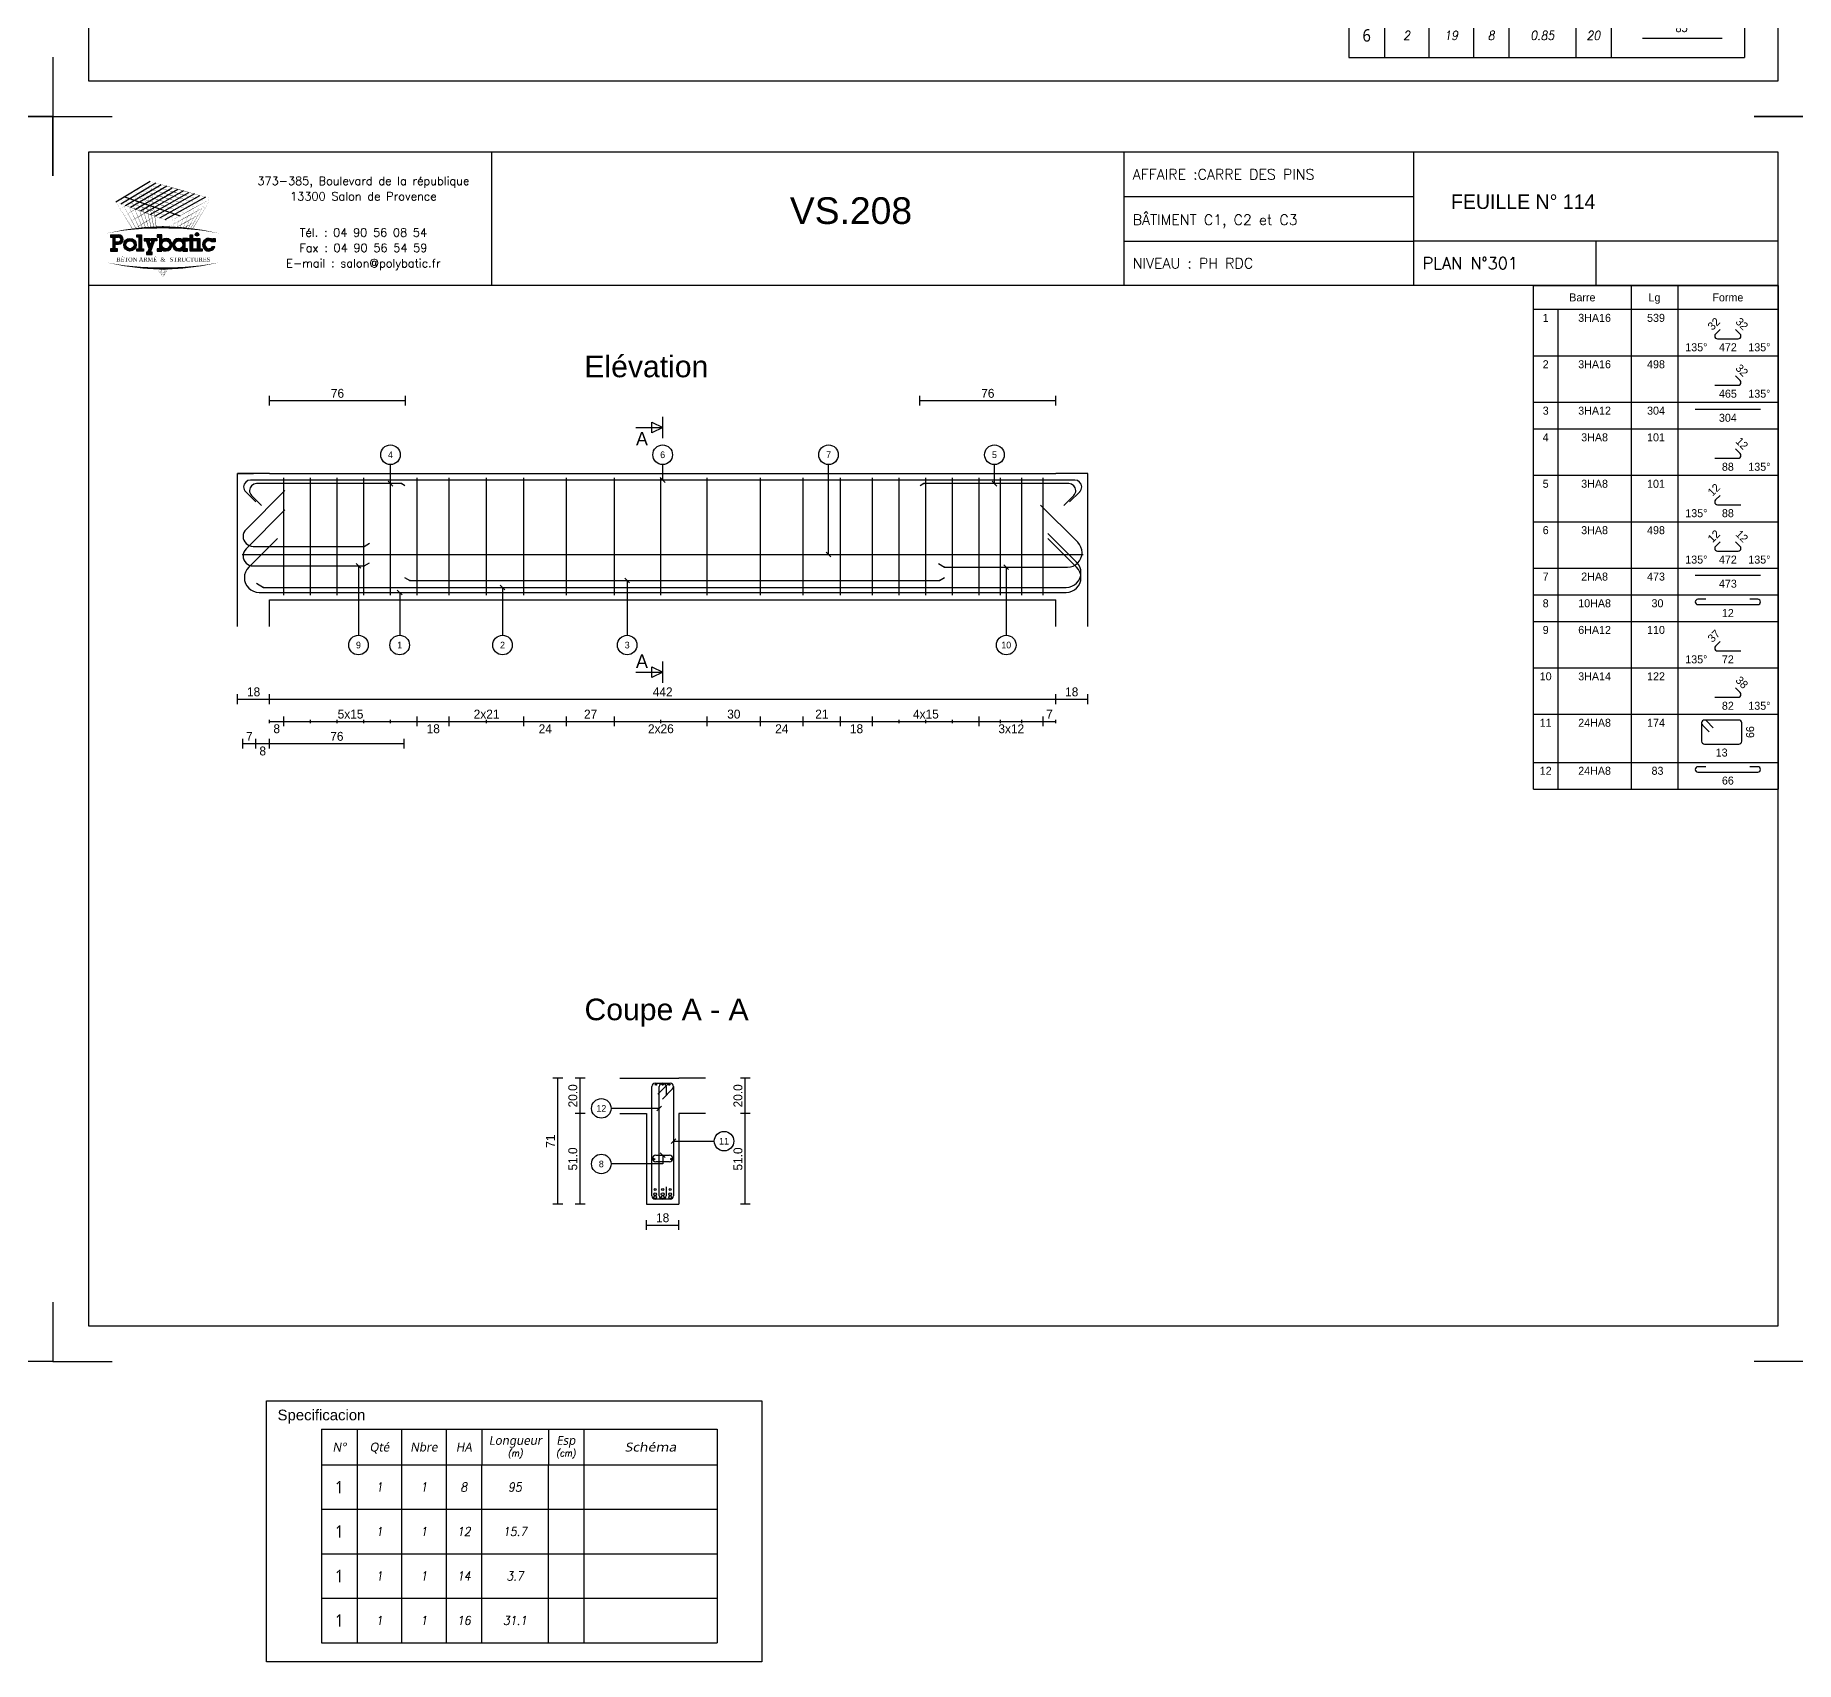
# Model space of a CAD drawing. Header units: metres. Extents: x -5618 to 118954, y -306 to 4637.
# Drawn here: x 113995 to 114985, y 25 to 939 of the extents above; entities that cross this region are included whole.
import ezdxf
from ezdxf.enums import TextEntityAlignment as Align

# ---------------------------------------------------------------- set-up
doc = ezdxf.new("R2010")
doc.units = ezdxf.units.M
for name, color, linetype in [('1', 7, 'Continuous'), ('104', 7, 'Continuous'), ('173', 7, 'Continuous'), ('5', 7, 'Continuous'), ('6', 7, 'Continuous'), ('7', 7, 'Continuous'), ('GO-FER-HA', 140, 'Continuous'), ('GO-TEXTE', 9, 'Continuous'), ('GO-TEXTE-FER', 3, 'Continuous')]:
    doc.layers.add(name, color=color, linetype=linetype)
doc.styles.add('ARIAL', font='ARIAL.TTF')
doc.styles.add('POLYBATIC', font='TIMES.TTF')
doc.styles.add('schéma', font='simplex.shx')
doc.styles.add('Tableau', font='romans.shx', dxfattribs={"width": 0.9, "oblique": 10})
doc.styles.add('Tableau2', font='trebuc.TTF', dxfattribs={"width": 0.9, "oblique": 10})

# ---------------------------------------------------------------- blocks, each defined once
blk = doc.blocks.new('Barre libre')
at = {"layer": 'GO-TEXTE-FER'}
for p, q in [((0, 0), (0, -1)), ((0, 0), (8.9, 0)), ((0.8, 0), (0.8, -1)), ((1.8, 0), (1.8, -1)), ((2.8, 0), (2.8, -1)), ((3.6, 0), (3.6, -1)), ((5.1, 0), (5.1, -1)), ((5.9, 0), (5.9, -1)), ((8.9, 0), (8.9, -1)), ((0, -1), (8.9, -1))]:
    blk.add_line(p, q, dxfattribs=at)
at = {"layer": 'GO-TEXTE-FER', "color": 1}
blk.add_line((6.603, -0.563), (8.394, -0.563), dxfattribs=at)
at = {"layer": 'GO-TEXTE-FER', "style": 'Tableau2', "width": 0.9}
blk.add_attdef('NUMERO', text='', height=0.28, dxfattribs=at).set_placement((0.4, -0.5), align=Align.MIDDLE_CENTER)
at = {"layer": 'GO-TEXTE-FER', "color": 1, "style": 'Tableau'}
blk.add_attdef('Longueur', text='', height=0.16, dxfattribs=at).set_placement((7.481, -0.336), align=Align.MIDDLE_CENTER)
at = {"layer": 'GO-TEXTE-FER', "style": 'Tableau', "oblique": 10, "width": 0.9}
for tag, p in [('QUANTITE', (1.3, -0.5)), ('NOMBRE', (2.3, -0.5)), ('NUANCE', (3.2, -0.5)), ('LONGUEUR', (4.35, -0.5)), ('ESPACEMENTS', (5.5, -0.5))]:
    blk.add_attdef(tag, text='', height=0.2, dxfattribs=at).set_placement(p, align=Align.MIDDLE_CENTER)
blk = doc.blocks.new('A$C492E529B')
for color, points in [(140, [(1.413, 0.725, 1), (1.563, 0.725, 1)]), (256, [(-0.938, 0.7), (-1.138, 0.7), (-1.138, 0.6), (-1.038, 0.6), (-1.038, 0.1), (-1.138, 0.1), (-1.138, 0), (-0.838, 0), (-0.838, 0.1), (-0.938, 0.1)]), (256, [(-0.367, 0.45), (-0.268, 0.45), (-0.268, 0.55), (-0.523, 0.55), (-0.523, 0.45), (-0.473, 0.45), (-0.543, 0.253), (-0.612, 0.45), (-0.562, 0.45), (-0.562, 0.55), (-0.818, 0.55), (-0.818, 0.45), (-0.718, 0.45), (-0.595, 0.101), (-0.648, -0.05), (-0.718, -0.05), (-0.718, -0.15), (-0.468, -0.15), (-0.468, -0.05), (-0.543, -0.05)]), (256, [(1.393, 0.55), (1.292, 0.55), (1.292, 0.7), (1.193, 0.7), (1.193, 0.55), (1.093, 0.55), (1.093, 0.45), (1.193, 0.45), (1.193, 0), (1.393, 0), (1.393, 0.1), (1.292, 0.1), (1.292, 0.45), (1.393, 0.45)]), (256, [(1.613, 0.55), (1.413, 0.55), (1.413, 0.45), (1.513, 0.45), (1.513, 0.1), (1.413, 0.1), (1.413, 0), (1.712, 0), (1.712, 0.1), (1.613, 0.1)]), (256, [(2.13, 0.4), (2.283, 0.4), (2.283, 0.55), (2.183, 0.55), (2.183, 0.487, 3.359496), (2.272, 0.2), (2.166, 0.2, -3.125802)])]:
    blk.add_hatch(color=color).paths.add_polyline_path(points)
h = blk.add_hatch(color=256)
h.paths.add_polyline_path([(-1.983, 0.1), (-2.083, 0.1), (-2.083, 0.3), (-1.933, 0.3, 1), (-1.933, 0.7), (-2.283, 0.7), (-2.283, 0.6), (-2.183, 0.6), (-2.183, 0.1), (-2.283, 0.1), (-2.283, 0), (-1.983, 0)])
h.paths.add_polyline_path([(-2.083, 0.4), (-2.083, 0.6), (-1.933, 0.6, -1), (-1.933, 0.4)], flags=16)
h = blk.add_hatch(color=256)
h.paths.add_polyline_path([(-1.158, 0.275, 1), (-1.708, 0.275, 1)])
h.paths.add_polyline_path([(-1.608, 0.275, -1), (-1.258, 0.275, -1)], flags=16)
h = blk.add_hatch(color=256)
h.paths.add_polyline_path([(-0.047, 0.487), (-0.047, 0.7), (-0.248, 0.7), (-0.248, 0.6), (-0.147, 0.6), (-0.147, 0.1), (-0.248, 0.1), (-0.248, 0), (-0.047, 0), (-0.047, 0.063, 2.12132)])
h.paths.add_polyline_path([(-0.047, 0.275, -1), (0.303, 0.275, -1)], flags=16)
h = blk.add_hatch(color=256)
h.paths.add_polyline_path([(1.073, 0.1), (0.973, 0.1), (0.973, 0.45), (1.073, 0.45), (1.073, 0.55), (0.873, 0.55), (0.873, 0.487, 2.12132), (0.873, 0.063), (0.873, 0), (1.073, 0)])
h.paths.add_polyline_path([(0.523, 0.275, -1), (0.873, 0.275, -1)], flags=16)
for p, q in [((-0.595, 0.101), (-0.718, 0.45)), ((-0.648, -0.05), (-0.595, 0.101)), ((-0.543, 0.253), (-0.612, 0.45)), ((-0.543, -0.05), (-0.367, 0.45)), ((-0.543, 0.253), (-0.473, 0.45)), ((0.873, 0.55), (0.873, 0.487)), ((1.073, 0.55), (0.873, 0.55)), ((0.873, 0.063), (0.873, 0)), ((0.973, 0.1), (0.973, 0.45)), ((0.973, 0.45), (1.073, 0.45)), ((1.073, 0.1), (0.973, 0.1)), ((1.073, 0.45), (1.073, 0.55)), ((1.073, 0), (1.073, 0.1)), ((2.166, 0.2), (2.272, 0.2)), ((0.873, 0), (1.073, 0))]:
    blk.add_line(p, q)
for points in [[(-2.283, 0.7), (-1.933, 0.7)], [(-2.283, 0.7), (-2.283, 0.6), (-2.183, 0.6), (-2.183, 0.1), (-2.283, 0.1), (-2.283, 0), (-1.983, 0), (-1.983, 0.1), (-2.083, 0.1), (-2.083, 0.3), (-1.933, 0.3)], [(-2.083, 0.4), (-2.083, 0.6), (-1.933, 0.6)], [(-2.083, 0.4), (-1.933, 0.4)], [(-1.138, 0.7), (-0.938, 0.7), (-0.938, 0.1), (-0.838, 0.1), (-0.838, 0), (-1.138, 0), (-1.138, 0.1), (-1.038, 0.1), (-1.038, 0.6), (-1.138, 0.6), (-1.138, 0.7)], [(-0.818, 0.55), (-0.562, 0.55)], [(-0.818, 0.55), (-0.818, 0.45), (-0.718, 0.45)], [(-0.612, 0.45), (-0.562, 0.45), (-0.562, 0.55)], [(-0.523, 0.55), (-0.268, 0.55), (-0.268, 0.45), (-0.367, 0.45)], [(-0.473, 0.45), (-0.523, 0.45), (-0.523, 0.55)], [(-0.248, 0.7), (-0.248, 0.6), (-0.147, 0.6), (-0.147, 0.1), (-0.248, 0.1), (-0.248, 0), (-0.047, 0), (-0.047, 0.063)], [(-0.047, 0.487), (-0.047, 0.7), (-0.248, 0.7)], [(1.093, 0.55), (1.193, 0.55), (1.193, 0.7), (1.292, 0.7), (1.292, 0.55), (1.393, 0.55), (1.393, 0.45), (1.292, 0.45), (1.292, 0.1), (1.393, 0.1), (1.393, 0), (1.193, 0), (1.193, 0.45), (1.093, 0.45)], [(1.093, 0.45), (1.093, 0.55)], [(1.413, 0.45), (1.413, 0.55), (1.613, 0.55), (1.613, 0.1), (1.712, 0.1), (1.712, 0), (1.413, 0), (1.413, 0.1), (1.513, 0.1), (1.513, 0.45), (1.413, 0.45)], [(2.183, 0.487), (2.183, 0.55), (2.283, 0.55), (2.283, 0.4), (2.13, 0.4)], [(-0.648, -0.05), (-0.718, -0.05), (-0.718, -0.15), (-0.468, -0.15), (-0.468, -0.05), (-0.543, -0.05)]]:
    blk.add_lwpolyline(points)
at = {"color": 140}
blk.add_circle((1.488, 0.725), 0.075, dxfattribs=at)
for centre, radius in [((-1.433, 0.275), 0.275), ((-1.433, 0.275), 0.175), ((0.128, 0.275), 0.175), ((0.698, 0.275), 0.175)]:
    blk.add_circle(centre, radius)
for centre, radius, start, end in [((-1.933, 0.5), 0.2, 270, 90), ((-1.933, 0.5), 0.1, 270, 90), ((0.128, 0.275), 0.275, 230.4788, 129.5212), ((0.698, 0.275), 0.275, 50.4788, 309.5212), ((2.008, 0.275), 0.275, 50.4788, 344.17338), ((2.008, 0.275), 0.175, 45.58469, 334.62307)]:
    blk.add_arc(centre, radius, start, end)
blk = doc.blocks.new('POLYBATIC')
at = {"color": 140}
for p, q in [((-0.43, 3.281), (-1.602, 2.578)), ((-1.435, 2.518), (-0.241, 3.228)), ((-1.268, 2.457), (-0.053, 3.175)), ((0.135, 3.121), (-1.101, 2.397)), ((-0.934, 2.337), (0.323, 3.068)), ((-0.767, 2.276), (0.511, 3.015)), ((-1.309, 2.754), (0.586, 2.109)), ((0.7, 2.962), (-0.6, 2.216)), ((-0.433, 2.156), (0.888, 2.908)), ((1.076, 2.855), (-0.266, 2.095)), ((-0.099, 2.035), (1.264, 2.802)), ((1.452, 2.749), (0.067, 1.974))]:
    blk.add_line(p, q, dxfattribs=at)
for points in [[(-1.016, 2.93, 0.0156, 0, 0), (-0.43, 3.281, 0, 0, 0)], [(0.122, 2.71, 0.0156, 0, 0), (-0.869, 3.018, 0, 0, 0)], [(-0.491, 1.706, 0.0136, 0, 0), (-0.869, 3.018, 0, 0, 0)], [(-0.838, 2.873, 0.0156, 0, 0), (-0.241, 3.228, 0, 0, 0)], [(0.283, 2.803, 0.0156, 0, 0), (-0.723, 3.105, 0, 0, 0)], [(-0.398, 1.71, 0.014, 0, 0), (-0.723, 3.105, 0, 0, 0)], [(-0.661, 2.816, 0.0156, 0, 0), (-0.053, 3.175, 0, 0, 0)], [(0.444, 2.896, 0.0156, 0, 0), (-0.576, 3.193, 0, 0, 0)], [(-0.309, 1.714, 0.0145, 0, 0), (-0.576, 3.193, 0, 0, 0)], [(-0.483, 2.759, 0.0156, 0, 0), (0.135, 3.121, 0, 0, 0)], [(0.605, 2.988, 0.0156, 0, 0), (-0.43, 3.281, 0, 0, 0)], [(-0.225, 1.716, 0.0149, 0, 0), (-0.43, 3.281, 0, 0, 0)], [(-0.305, 2.702, 0.0156, 0, 0), (0.323, 3.068, 0, 0, 0)], [(-0.128, 2.646, 0.0156, 0, 0), (0.511, 3.015, 0, 0, 0)], [(-1.602, 2.578, 0, 0.0156, 0), (-1.016, 2.93, 0, 0, 0)], [(-0.684, 2.246, 0.0156, 0, 0), (-1.602, 2.578, 0, 0, 0)], [(-1.031, 1.66, 0.0111, 0, 0), (-1.602, 2.578, 0, 0, 0)], [(-1.456, 2.344, 0, 0.0156, 0), (-0.923, 2.663, 0, 0, 0)], [(-0.522, 2.339, 0.0156, 0, 0), (-1.455, 2.666, 0, 0, 0)], [(-0.913, 1.673, 0.0116, 0, 0), (-1.455, 2.666, 0, 0, 0)], [(-1.435, 2.518, 0, 0.0156, 0), (-0.838, 2.873, 0, 0, 0)], [(-1.31, 2.109, 0, 0.0156, 0), (-0.831, 2.397, 0, 0, 0)], [(-0.361, 2.432, 0.0156, 0, 0), (-1.309, 2.754, 0, 0, 0)], [(-0.8, 1.684, 0.0121, 0, 0), (-1.309, 2.754, 0, 0, 0)], [(-1.268, 2.457, 0, 0.0156, 0), (-0.661, 2.816, 0, 0, 0)], [(-0.2, 2.524, 0.0156, 0, 0), (-1.162, 2.842, 0, 0, 0)], [(-0.692, 1.693, 0.0126, 0, 0), (-1.162, 2.842, 0, 0, 0)], [(-1.101, 2.397, 0, 0.0156, 0), (-0.483, 2.759, 0, 0, 0)], [(-0.039, 2.617, 0.0156, 0, 0), (-1.016, 2.93, 0, 0, 0)], [(-0.589, 1.7, 0.0131, 0, 0), (-1.016, 2.93, 0, 0, 0)], [(-0.934, 2.337, 0, 0.0156, 0), (-0.305, 2.702, 0, 0, 0)], [(-0.391, 2.983, 0, 0.0156, 0), (-0.923, 2.663, 0, 0, 0)], [(-0.352, 2.685, 0, 0.0156, 0), (-0.831, 2.397, 0, 0, 0)], [(-0.767, 2.276, 0, 0.0156, 0), (-0.128, 2.646, 0, 0, 0)], [(-0.6, 2.216, 0, 0.0156, 0), (0.05, 2.589, 0, 0, 0)], [(-0.433, 2.156, 0, 0.0156, 0), (0.227, 2.532, 0, 0, 0)], [(0.586, 2.109, 0, 0.0156, 0), (-0.361, 2.432, 0, 0, 0)], [(-0.266, 2.095, 0, 0.0156, 0), (0.405, 2.475, 0, 0, 0)], [(0.762, 2.207, 0, 0.0156, 0), (-0.2, 2.524, 0, 0, 0)], [(-0.099, 2.035, 0, 0.0156, 0), (0.582, 2.418, 0, 0, 0)], [(0.937, 2.305, 0, 0.0156, 0), (-0.039, 2.617, 0, 0, 0)], [(0.05, 2.589, 0.0156, 0, 0), (0.7, 2.962, 0, 0, 0)], [(1.113, 2.402, 0, 0.0156, 0), (0.122, 2.71, 0, 0, 0)], [(0.227, 2.532, 0.0156, 0, 0), (0.888, 2.908, 0, 0, 0)], [(1.289, 2.5, 0, 0.0156, 0), (0.283, 2.803, 0, 0, 0)], [(0.405, 2.475, 0.0156, 0, 0), (1.076, 2.855, 0, 0, 0)], [(1.465, 2.598, 0, 0.0156, 0), (0.444, 2.896, 0, 0, 0)], [(0.582, 2.418, 0.0156, 0, 0), (1.264, 2.802, 0, 0, 0)], [(1.641, 2.695, 0, 0.0156, 0), (0.605, 2.988, 0, 0, 0)], [(0.76, 2.362, 0.0156, 0, 0), (1.452, 2.749, 0, 0, 0)], [(0.781, 1.685, 0.00933, 0, 0), (1.113, 2.402, 0, 0, 0)], [(0.852, 2.095, 0.0156, 0, 0), (1.491, 2.45, 0, 0, 0)], [(0.865, 1.678, 0.0103, 0, 0), (1.289, 2.5, 0, 0, 0)], [(0.937, 2.305, 0.0156, 0, 0), (1.641, 2.695, 0, 0, 0)], [(0.942, 1.67, 0.0112, 0, 0), (1.465, 2.598, 0, 0, 0)], [(1.012, 1.663, 0.012, 0, 0), (1.641, 2.695, 0, 0, 0)], [(-1.165, 1.875, 0, 0.0156, 0), (-0.739, 2.131, 0, 0, 0)], [(-1.019, 1.641, 0, 0.0156, 0), (-0.646, 1.864, 0, 0, 0)], [(-0.312, 2.386, 0, 0.0156, 0), (-0.739, 2.131, 0, 0, 0)], [(0.234, 1.914, 0, 0.0156, 0), (-0.684, 2.246, 0, 0, 0)], [(-0.273, 2.088, 0, 0.0156, 0), (-0.646, 1.864, 0, 0, 0)], [(0.41, 2.012, 0, 0.0156, 0), (-0.522, 2.339, 0, 0, 0)], [(0.067, 1.974, 0, 0.0156, 0), (0.76, 2.362, 0, 0, 0)], [(0.213, 1.74, 0, 0.0156, 0), (0.852, 2.095, 0, 0, 0)], [(0.21, 1.716, 0.00323, 0, 0), (0.234, 1.914, 0, 0, 0)], [(0.234, 1.914, 0, 0.0156, 0), (0.937, 2.305, 0, 0, 0)], [(0.349, 1.712, 0.00465, 0, 0), (0.41, 2.012, 0, 0, 0)], [(0.447, 1.708, 0.00693, 0.0156, 0), (0.767, 1.886, 0, 0, 0)], [(0.474, 1.706, 0.00597, 0, 0), (0.586, 2.109, 0, 0, 0)], [(0.587, 1.7, 0.00718, 0, 0), (0.762, 2.207, 0, 0, 0)], [(0.68, 1.675, 0.0156, 0, 0), (1.193, 1.96, 0, 0, 0)], [(0.689, 1.693, 0.0083, 0, 0), (0.937, 2.305, 0, 0, 0)], [(0.765, 1.884, 0.0156, 0, 0), (1.342, 2.205, 0, 0, 0)], [(-1.953, 1.508, 0, 0.0781, -0.053843), (0, 1.719, 0, 0, 0)], [(-0.234, 1.79, 0, 0.00638, 0), (-0.365, 1.711, 0, 0.00638, 0)], [(1.953, 1.508, 0, 0.0781, 0.053843), (0, 1.719, 0, 0, 0)], [(0.96, 1.668, 0.00293, 0, 0), (1.044, 1.715, 0, 0, 0)], [(-1.953, 0.523, 0, 0.0781, 0.053843), (0, 0.312, 0, 0, 0)], [(0, 0, 0, 0.00381, 0), (-0.195, 0.315, 0, 0.00381, 0)], [(0, 0, 0, 0.00368, 0), (-0.171, 0.314, 0, 0.00368, 0)], [(0, 0, 0, 0.00356, 0), (-0.149, 0.314, 0, 0.00356, 0)], [(0, 0, 0, 0.00345, 0), (-0.128, 0.313, 0, 0.00345, 0)], [(0, 0, 0, 0.00334, 0), (-0.109, 0.313, 0, 0.00334, 0)], [(0, 0, 0, 0.00324, 0), (-0.09, 0.313, 0, 0.00324, 0)], [(0, 0, 0, 0.00315, 0), (-0.073, 0.313, 0, 0.00315, 0)], [(0, 0, 0, 0.00306, 0), (-0.056, 0.313, 0, 0.00306, 0)], [(0, 0, 0, 0.00306, 0), (-0.056, 0.313, 0, 0.00306, 0)], [(0, 0, 0, 0.00298, 0), (-0.041, 0.313, 0, 0.00298, 0)], [(1.953, 0.523, 0, 0.0781, -0.053843), (0, 0.312, 0, 0, 0)], [(0, 0, 0, 0.0051, 0), (0.038, 0.313, 0, 0.0051, 0)], [(0, 0, 0, 0.00425, 0), (0.127, 0.313, 0, 0.00425, 0)], [(0, 0, 0, 0.00408, 0), (0.145, 0.314, 0, 0.00408, 0)], [(0, 0, 0, 0.00392, 0), (0.162, 0.314, 0, 0.00392, 0)], [(0, 0, 0, 0.00378, 0), (0.177, 0.314, 0, 0.00378, 0)], [(0, 0, 0, 0.00365, 0), (0.191, 0.315, 0, 0.00365, 0)], [(0, 0, 0, 0.00486, 0), (0.064, 0.313, 0, 0.00486, 0)], [(0, 0, 0, 0.00464, 0), (0.087, 0.313, 0, 0.00464, 0)], [(0, 0, 0, 0.00443, 0), (0.108, 0.313, 0, 0.00443, 0)]]:
    blk.add_lwpolyline(points, format="xyseb", dxfattribs=at)
at = {"color": 5, "xscale": 0.78125, "yscale": 0.78125, "zscale": 0.78125}
blk.add_blockref('A$C492E529B', (0, 0.91), dxfattribs=at)
at = {"lineweight": 60, "style": 'POLYBATIC'}
for s, p in [('BÉTON ARMÉ', (-1.587, 0.547)), ('STRUCTURES', (0.24, 0.547))]:
    blk.add_text(s, height=0.1406, dxfattribs=at).set_placement(p)
at = {"color": 140, "style": 'POLYBATIC'}
blk.add_text('&', height=0.141, dxfattribs=at).set_placement((0, 0.547), align=Align.CENTER)
blk = doc.blocks.new('Désignation')
at = {"layer": 'GO-TEXTE-FER'}
for p, q in [((0, 0.8), (8.9, 0.8)), ((0, 0.8), (0, 0)), ((0.8, 0.8), (0.8, 0)), ((1.8, 0.8), (1.8, 0)), ((2.8, 0.8), (2.8, 0)), ((3.6, 0.8), (3.6, 0)), ((5.1, 0.8), (5.1, 0)), ((5.9, 0.8), (5.9, 0)), ((8.9, 0.8), (8.9, 0)), ((0, 0), (8.9, 0))]:
    blk.add_line(p, q, dxfattribs=at)
at = {"layer": 'GO-TEXTE-FER', "style": 'Tableau2', "oblique": 10}
for s, p in [('N°', (0.4, 0.4)), ('Qté', (1.3, 0.4)), ('Nbre', (2.3, 0.4)), ('HA', (3.2, 0.4)), ('Longueur', (4.356, 0.55)), ('Esp', (5.494, 0.55))]:
    blk.add_text(s, height=0.2, dxfattribs=at).set_placement(p, align=Align.MIDDLE_CENTER)
at = {"layer": 'GO-TEXTE-FER', "style": 'Tableau2', "oblique": 10, "width": 1.2}
blk.add_text('Schéma', height=0.2, dxfattribs=at).set_placement((7.4, 0.4), align=Align.MIDDLE_CENTER)
at = {"layer": 'GO-TEXTE-FER', "color": 7, "style": 'Tableau', "oblique": 10, "width": 0.9}
for s, p in [('(m)', (4.356, 0.265)), ('(cm)', (5.494, 0.265))]:
    blk.add_text(s, height=0.15, dxfattribs=at).set_placement(p, align=Align.MIDDLE_CENTER)
blk = doc.blocks.new('Spécial')
at = {"layer": 'GO-TEXTE-FER'}
for p, q in [((0, 0), (0, -1)), ((0, 0), (8.9, 0)), ((0.8, 0), (0.8, -1)), ((1.8, 0), (1.8, -1)), ((2.8, 0), (2.8, -1)), ((3.6, 0), (3.6, -1)), ((5.1, 0), (5.1, -1)), ((5.9, 0), (5.9, -1)), ((8.9, 0), (8.9, -1)), ((0, -1), (8.9, -1))]:
    blk.add_line(p, q, dxfattribs=at)
at = {"layer": 'GO-TEXTE-FER', "style": 'Tableau2', "width": 0.9}
blk.add_attdef('NUMERO', text='', height=0.28, dxfattribs=at).set_placement((0.4, -0.5), align=Align.MIDDLE_CENTER)
at = {"layer": 'GO-TEXTE-FER', "style": 'Tableau', "oblique": 10, "width": 0.9}
for tag, p in [('QUANTITE', (1.3, -0.5)), ('NOMBRE', (2.3, -0.5)), ('NUANCE', (3.2, -0.5)), ('LONGUEUR', (4.35, -0.5)), ('ESPACEMENTS', (5.5, -0.5))]:
    blk.add_attdef(tag, text='', height=0.2, dxfattribs=at).set_placement(p, align=Align.MIDDLE_CENTER)

msp = doc.modelspace()

# ---------------------------------------------------------------- linework, layer by layer
for p, q in [((114606.92, 873.78), (114606.92, 798.84)), ((114769.89, 873.81), (114769.89, 798.84)), ((114606.92, 848.78), (114769.89, 848.78)), ((114606.92, 823.79), (114769.89, 823.79)), ((114769.89, 823.81), (114974.75, 823.81)), ((114872.23, 823.81), (114872.23, 798.84))]:
    msp.add_line(p, q)
for points in [[(114024.84, 1573.71), (114024.84, 913.78), (114974.75, 913.78), (114974.75, 1573.71)], [(114024.84, 873.78), (114024.84, 213.85), (114974.75, 213.85), (114974.75, 873.78)], [(114124.83, 171.74), (114403.36, 171.74), (114403.36, 25), (114124.83, 25)]]:
    msp.add_lwpolyline(points, close=True)
for points in [[(114004.84, 927.11), (114004.84, 893.78), (113971.51, 893.78)], [(114004.84, 927.11), (114004.84, 893.78), (114038.17, 893.78)], [(114994.75, 927.11), (114994.75, 893.78), (114961.42, 893.78)], [(113971.51, 893.78), (114004.84, 893.78), (114004.84, 860.45)], [(114004.84, 860.45), (114004.84, 893.78), (114038.17, 893.78)], [(114961.42, 893.78), (114994.75, 893.78), (114994.75, 860.45)], [(114251.49, 873.78), (114251.49, 798.84)], [(114974.75, 798.84), (114024.84, 798.84)], [(114004.84, 227.18), (114004.84, 193.85), (113971.51, 193.85)], [(114004.84, 227.18), (114004.84, 193.85), (114038.17, 193.85)], [(114994.75, 227.18), (114994.75, 193.85), (114961.42, 193.85)]]:
    msp.add_lwpolyline(points)
at = {"layer": '1', "color": 1}
for points in [[(114135.27, 683.59), (114113.38, 661.69)], [(114581.04, 654.42), (114560.12, 675.34)], [(114135.27, 672.57), (114113.38, 650.68)], [(114111.74, 657.73), (114111.74, 657.73)], [(114131.03, 656.54), (114114.87, 640.39)], [(114179.89, 652.13), (114182.87, 653.85)], [(114580.41, 643.24), (114564.25, 659.39)], [(114580.41, 640.39), (114564.25, 656.54)], [(114111.14, 647.52), (114584.14, 647.52)], [(114111.74, 646.72), (114111.74, 646.72)], [(114117.34, 652.13), (114179.89, 652.13)], [(114583.44, 648.62), (114583.44, 648.62)], [(114112.44, 634.52), (114112.44, 634.52)], [(114117.34, 641.12), (114179.89, 641.12)], [(114179.89, 641.12), (114182.87, 642.84)], [(114202.56, 634.64), (114205.54, 632.92)], [(114502.69, 642.42), (114506.17, 640.42)], [(114503.22, 632.92), (114506.19, 634.64)], [(114506.17, 640.42), (114575.24, 640.42)], [(114582.84, 637.37), (114582.84, 637.37)], [(114582.84, 634.52), (114582.84, 634.52)], [(114119.3, 631.36), (114123.27, 629.07)], [(114120.74, 626.22), (114574.54, 626.22)], [(114123.27, 629.07), (114574.54, 629.07)], [(114205.54, 632.92), (114503.22, 632.92)], [(114341.94, 307.99), (114341.94, 307.99)], [(114343.84, 309.89), (114351.44, 309.89)], [(114353.34, 307.99), (114353.34, 307.99)], [(114348.84, 306.09), (114343.84, 306.09)], [(114351.44, 306.09), (114346.44, 306.09)]]:
    msp.add_lwpolyline(points, dxfattribs=at)
for centre, radius in [((114342.74, 307.59), 0.4), ((114352.54, 307.59), 0.4), ((114343.44, 287.9), 0.8), ((114343.44, 286.3), 0.8), ((114343.44, 290.5), 0.6), ((114347.64, 287.9), 0.8), ((114347.64, 286.3), 0.8), ((114347.64, 290.5), 0.6), ((114351.84, 287.9), 0.8), ((114351.84, 286.3), 0.8), ((114351.84, 290.5), 0.6)]:
    msp.add_circle(centre, radius, dxfattribs=at)
for centre, radius, start, end in [((114117.34, 657.73), 5.6, 135, 180), ((114117.34, 657.73), 5.6, 180, 270), ((114575.24, 648.62), 8.2, 0, 45), ((114117.34, 646.72), 5.6, 135, 180), ((114117.34, 646.72), 5.6, 180, 270), ((114575.24, 648.62), 8.2, 270, 0), ((114120.74, 634.52), 8.3, 135, 180), ((114120.74, 634.52), 8.3, 180, 270), ((114574.54, 637.37), 8.3, 270, 0), ((114574.54, 634.52), 8.3, 270, 0), ((114574.54, 637.37), 8.3, 0, 45), ((114574.54, 634.52), 8.3, 0, 45), ((114343.84, 307.99), 1.9, 90, 180), ((114343.84, 307.99), 1.9, 180, 270), ((114351.44, 307.99), 1.9, 0, 90), ((114351.44, 307.99), 1.9, 270, 0)]:
    msp.add_arc(centre, radius, start, end, dxfattribs=at)
for p in [(114179.89, 652.13), (114179.89, 641.12), (114506.17, 640.42), (114123.27, 629.07), (114205.54, 632.92), (114503.22, 632.92)]:
    msp.add_point(p, dxfattribs=at)
at = {"layer": '104', "color": 104}
for points in [[(114347.64, 712.87), (114347.64, 724.87)], [(114332.64, 718.87), (114347.64, 718.87)], [(114347.64, 575.37), (114347.64, 587.37)], [(114332.64, 581.37), (114347.64, 581.37)]]:
    msp.add_lwpolyline(points, dxfattribs=at)
for points in [[(114347.64, 718.87), (114341.64, 715.87), (114341.64, 721.87), (114347.64, 718.87)], [(114347.64, 581.37), (114341.64, 578.37), (114341.64, 584.37), (114347.64, 581.37)]]:
    msp.add_lwpolyline(points, close=True, dxfattribs=at)
at = {"layer": '173', "color": 173}
for points in [[(114837.25, 515.69), (114837.25, 798.84), (114974.75, 798.84), (114974.75, 515.69)], [(114892.25, 798.84), (114892.25, 515.69)], [(114918.37, 798.84), (114918.37, 515.69)], [(114974.75, 785.34), (114837.25, 785.34)], [(114851, 785.34), (114851, 515.69)], [(114942.25, 774.08), (114939.64, 771.47)], [(114953.48, 771.47), (114950.87, 774.08)], [(114939.18, 770.37), (114939.18, 770.37)], [(114940.75, 768.8), (114952.37, 768.8)], [(114953.93, 770.37), (114953.93, 770.37)], [(114837.25, 759.25), (114974.75, 759.25)], [(114939.18, 742.71), (114952.37, 742.71)], [(114953.48, 745.38), (114950.87, 747.99)], [(114953.93, 744.27), (114953.93, 744.27)], [(114837.25, 733.16), (114974.75, 733.16)], [(114928.24, 729.16), (114964.88, 729.16)], [(114837.25, 718.16), (114974.75, 718.16)], [(114953.48, 704.29), (114950.87, 706.9)], [(114953.93, 703.18), (114953.93, 703.18)], [(114939.18, 701.62), (114952.37, 701.62)], [(114112.04, 685.52), (114112.04, 685.52)], [(114579.34, 689.42), (114115.94, 689.42)], [(114134.64, 624.62), (114134.64, 690.62)], [(114149.64, 624.62), (114149.64, 690.62)], [(114164.64, 624.62), (114164.64, 690.62)], [(114179.64, 624.62), (114179.64, 690.62)], [(114194.64, 624.62), (114194.64, 690.62)], [(114209.64, 624.62), (114209.64, 690.62)], [(114227.64, 624.62), (114227.64, 690.62)], [(114248.64, 624.62), (114248.64, 690.62)], [(114269.64, 624.62), (114269.64, 690.62)], [(114293.64, 624.62), (114293.64, 690.62)], [(114320.64, 624.62), (114320.64, 690.62)], [(114346.64, 624.62), (114346.64, 690.62)], [(114372.64, 624.62), (114372.64, 690.62)], [(114402.64, 624.62), (114402.64, 690.62)], [(114426.64, 624.62), (114426.64, 690.62)], [(114447.64, 624.62), (114447.64, 690.62)], [(114465.64, 624.62), (114465.64, 690.62)], [(114480.64, 624.62), (114480.64, 690.62)], [(114495.64, 624.62), (114495.64, 690.62)], [(114510.64, 624.62), (114510.64, 690.62)], [(114525.64, 624.62), (114525.64, 690.62)], [(114537.64, 624.62), (114537.64, 690.62)], [(114549.64, 624.62), (114549.64, 690.62)], [(114561.64, 624.62), (114561.64, 690.62)], [(114583.24, 685.52), (114583.24, 685.52)], [(114837.25, 692.06), (114974.75, 692.06)], [(114113.18, 682.76), (114118.84, 677.1)], [(114576.44, 677.1), (114582.1, 682.76)], [(114939.18, 677.09), (114939.18, 677.09)], [(114942.25, 680.8), (114939.64, 678.2)], [(114940.75, 675.52), (114953.93, 675.52)], [(114837.25, 665.97), (114974.75, 665.97)], [(114942.25, 654.71), (114939.64, 652.1)], [(114953.48, 652.1), (114950.87, 654.71)], [(114939.18, 651), (114939.18, 651)], [(114940.75, 649.43), (114952.37, 649.43)], [(114953.93, 651), (114953.93, 651)], [(114837.25, 639.88), (114974.75, 639.88)], [(114928.24, 635.88), (114964.88, 635.88)], [(114837.25, 624.88), (114974.75, 624.88)], [(114928.24, 620.88), (114928.24, 620.88)], [(114934.24, 622.38), (114929.74, 622.38)], [(114929.74, 619.38), (114963.38, 619.38)], [(114963.38, 622.38), (114958.88, 622.38)], [(114964.88, 620.88), (114964.88, 620.88)], [(114837.25, 609.88), (114974.75, 609.88)], [(114939.18, 594.91), (114939.18, 594.91)], [(114942.25, 598.62), (114939.64, 596.01)], [(114940.75, 593.34), (114953.93, 593.34)], [(114837.25, 583.79), (114974.75, 583.79)], [(114939.18, 567.25), (114952.37, 567.25)], [(114953.48, 569.92), (114950.87, 572.53)], [(114953.93, 568.81), (114953.93, 568.81)], [(114837.25, 557.69), (114974.75, 557.69)], [(114933.4, 554.44), (114933.4, 554.44)], [(114952.71, 554.44), (114933.4, 554.44)], [(114931.78, 552.82), (114931.78, 542.56)], [(114931.78, 552.82), (114931.78, 552.82)], [(114932.26, 551.68), (114936.08, 547.86)], [(114938.37, 550.15), (114934.55, 553.97)], [(114954.33, 542.56), (114954.33, 552.82)], [(114933.4, 540.94), (114952.71, 540.94)], [(114837.25, 530.69), (114974.75, 530.69)], [(114928.24, 526.69), (114928.24, 526.69)], [(114934.24, 528.19), (114929.74, 528.19)], [(114929.74, 525.19), (114963.38, 525.19)], [(114963.38, 528.19), (114958.88, 528.19)], [(114964.88, 526.69), (114964.88, 526.69)], [(114837.25, 515.69), (114974.75, 515.69)], [(114341.54, 287), (114341.54, 348.4)], [(114343.44, 350.3), (114351.84, 350.3)], [(114344.84, 344.08), (114350.5, 349.74)], [(114345.74, 287), (114345.74, 348.4)], [(114353.18, 347.05), (114347.53, 341.4)], [(114347.64, 350.3), (114347.64, 350.3)], [(114349.54, 348.4), (114349.54, 343.4)], [(114351.84, 350.3), (114351.84, 350.3)], [(114353.74, 348.4), (114353.74, 287)], [(114353.74, 348.4), (114353.74, 348.4)], [(114349.54, 292), (114349.54, 287)], [(114351.84, 285.1), (114343.44, 285.1)], [(114347.64, 285.1), (114347.64, 285.1)]]:
    msp.add_lwpolyline(points, dxfattribs=at)
for centre in [(114343.84, 349.5), (114347.64, 349.5), (114351.44, 349.5)]:
    msp.add_circle(centre, 0.4, dxfattribs=at)
for centre, radius, start, end in [((114940.75, 770.37), 1.57, 135, 180), ((114940.75, 770.37), 1.57, 180, 270), ((114952.37, 770.37), 1.57, 270, 0), ((114952.37, 770.37), 1.57, 0, 45), ((114952.37, 744.27), 1.57, 270, 0), ((114952.37, 744.27), 1.57, 0, 45), ((114952.37, 703.18), 1.57, 270, 0), ((114952.37, 703.18), 1.57, 0, 45), ((114115.94, 685.52), 3.9, 90, 180), ((114115.94, 685.52), 3.9, 180, 225), ((114579.34, 685.52), 3.9, 0, 90), ((114579.34, 685.52), 3.9, 315, 0), ((114940.75, 677.09), 1.57, 135, 180), ((114940.75, 677.09), 1.57, 180, 270), ((114940.75, 651), 1.57, 135, 180), ((114940.75, 651), 1.57, 180, 270), ((114952.37, 651), 1.57, 270, 0), ((114952.37, 651), 1.57, 0, 45), ((114929.74, 620.88), 1.5, 90, 180), ((114929.74, 620.88), 1.5, 180, 270), ((114963.38, 620.88), 1.5, 0, 90), ((114963.38, 620.88), 1.5, 270, 0), ((114940.75, 594.91), 1.57, 135, 180), ((114940.75, 594.91), 1.57, 180, 270), ((114952.37, 568.81), 1.57, 270, 0), ((114952.37, 568.81), 1.57, 0, 45), ((114933.4, 552.82), 1.62, 90, 180), ((114933.4, 552.82), 1.62, 45, 90), ((114952.71, 552.82), 1.62, 0, 90), ((114933.4, 552.82), 1.62, 180, 225), ((114933.4, 542.56), 1.62, 180, 270), ((114952.71, 542.56), 1.62, 270, 0), ((114929.74, 526.69), 1.5, 90, 180), ((114929.74, 526.69), 1.5, 180, 270), ((114963.38, 526.69), 1.5, 0, 90), ((114963.38, 526.69), 1.5, 270, 0), ((114343.44, 348.4), 1.9, 90, 180), ((114347.64, 348.4), 1.9, 90, 180), ((114347.64, 348.4), 1.9, 0, 90), ((114351.84, 348.4), 1.9, 90, 135), ((114351.84, 348.4), 1.9, 0, 90), ((114351.84, 348.4), 1.9, 315, 0), ((114343.44, 287), 1.9, 180, 270), ((114347.64, 287), 1.9, 180, 270), ((114347.64, 287), 1.9, 270, 0), ((114351.84, 287), 1.9, 270, 0)]:
    msp.add_arc(centre, radius, start, end, dxfattribs=at)
at = {"layer": '5', "color": 5}
for points in [[(114126.64, 731.28), (114126.64, 736.78)], [(114126.64, 734.03), (114202.96, 734.03)], [(114202.96, 731.28), (114202.96, 736.78)], [(114492.29, 731.28), (114492.29, 736.78)], [(114492.29, 734.03), (114568.64, 734.03)], [(114568.64, 731.28), (114568.64, 736.78)], [(114115.34, 683.47), (114115.34, 683.47)], [(114200.77, 687.37), (114119.24, 687.37)], [(114202.76, 686.22), (114200.77, 687.37)], [(114494.48, 687.37), (114492.49, 686.22)], [(114576.04, 687.37), (114494.48, 687.37)], [(114579.94, 683.47), (114579.94, 683.47)], [(114116.48, 680.71), (114122.14, 675.05)], [(114573.14, 675.05), (114578.8, 680.71)], [(114108.64, 563.45), (114108.64, 568.95)], [(114108.64, 566.2), (114126.64, 566.2)], [(114126.64, 563.45), (114126.64, 568.95)], [(114126.64, 566.2), (114568.64, 566.2)], [(114568.64, 563.45), (114568.64, 568.95)], [(114568.64, 566.2), (114586.64, 566.2)], [(114586.64, 563.45), (114586.64, 568.95)], [(114126.64, 552.78), (114126.64, 554.62)], [(114134.64, 550.95), (114134.64, 556.45)], [(114134.64, 552.78), (114134.64, 554.62)], [(114149.64, 552.78), (114149.64, 554.62)], [(114164.64, 552.78), (114164.64, 554.62)], [(114179.64, 552.78), (114179.64, 554.62)], [(114194.64, 552.78), (114194.64, 554.62)], [(114209.64, 550.95), (114209.64, 556.45)], [(114209.64, 552.78), (114209.64, 554.62)], [(114227.64, 550.95), (114227.64, 556.45)], [(114227.64, 552.78), (114227.64, 554.62)], [(114248.64, 552.78), (114248.64, 554.62)], [(114269.64, 550.95), (114269.64, 556.45)], [(114269.64, 552.78), (114269.64, 554.62)], [(114293.64, 550.95), (114293.64, 556.45)], [(114293.64, 552.78), (114293.64, 554.62)], [(114320.64, 550.95), (114320.64, 556.45)], [(114320.64, 552.78), (114320.64, 554.62)], [(114346.64, 552.78), (114346.64, 554.62)], [(114372.64, 550.95), (114372.64, 556.45)], [(114372.64, 552.78), (114372.64, 554.62)], [(114402.64, 550.95), (114402.64, 556.45)], [(114402.64, 552.78), (114402.64, 554.62)], [(114426.64, 550.95), (114426.64, 556.45)], [(114426.64, 552.78), (114426.64, 554.62)], [(114447.64, 550.95), (114447.64, 556.45)], [(114447.64, 552.78), (114447.64, 554.62)], [(114465.64, 550.95), (114465.64, 556.45)], [(114465.64, 552.78), (114465.64, 554.62)], [(114480.64, 552.78), (114480.64, 554.62)], [(114495.64, 552.78), (114495.64, 554.62)], [(114510.64, 552.78), (114510.64, 554.62)], [(114525.64, 550.95), (114525.64, 556.45)], [(114525.64, 552.78), (114525.64, 554.62)], [(114537.64, 552.78), (114537.64, 554.62)], [(114549.64, 552.78), (114549.64, 554.62)], [(114561.64, 550.95), (114561.64, 556.45)], [(114561.64, 552.78), (114561.64, 554.62)], [(114568.64, 552.78), (114568.64, 554.62)], [(114126.64, 553.7), (114134.64, 553.7)], [(114134.64, 553.7), (114149.64, 553.7)], [(114134.64, 553.7), (114209.64, 553.7)], [(114149.64, 553.7), (114164.64, 553.7)], [(114164.64, 553.7), (114179.64, 553.7)], [(114179.64, 553.7), (114194.64, 553.7)], [(114194.64, 553.7), (114209.64, 553.7)], [(114209.64, 553.7), (114227.64, 553.7)], [(114227.64, 553.7), (114248.64, 553.7)], [(114227.64, 553.7), (114269.64, 553.7)], [(114248.64, 553.7), (114269.64, 553.7)], [(114269.64, 553.7), (114293.64, 553.7)], [(114293.64, 553.7), (114320.64, 553.7)], [(114320.64, 553.7), (114346.64, 553.7)], [(114320.64, 553.7), (114372.64, 553.7)], [(114346.64, 553.7), (114372.64, 553.7)], [(114372.64, 553.7), (114402.64, 553.7)], [(114402.64, 553.7), (114426.64, 553.7)], [(114426.64, 553.7), (114447.64, 553.7)], [(114447.64, 553.7), (114465.64, 553.7)], [(114465.64, 553.7), (114480.64, 553.7)], [(114465.64, 553.7), (114525.64, 553.7)], [(114480.64, 553.7), (114495.64, 553.7)], [(114495.64, 553.7), (114510.64, 553.7)], [(114510.64, 553.7), (114525.64, 553.7)], [(114525.64, 553.7), (114537.64, 553.7)], [(114525.64, 553.7), (114561.64, 553.7)], [(114537.64, 553.7), (114549.64, 553.7)], [(114549.64, 553.7), (114561.64, 553.7)], [(114561.64, 553.7), (114568.64, 553.7)], [(114111.64, 538.45), (114111.64, 543.95)], [(114111.64, 541.2), (114118.9, 541.2)], [(114118.9, 538.45), (114118.9, 543.95)], [(114118.9, 541.2), (114126.64, 541.2)], [(114126.64, 538.45), (114126.64, 543.95)], [(114126.64, 541.2), (114202.26, 541.2)], [(114202.26, 538.45), (114202.26, 543.95)], [(114291.47, 353.2), (114285.97, 353.2)], [(114288.72, 282.2), (114288.72, 353.2)], [(114303.97, 353.2), (114298.47, 353.2)], [(114301.22, 333.19), (114301.22, 353.2)], [(114396.81, 353.2), (114391.31, 353.2)], [(114394.06, 333.19), (114394.06, 353.2)], [(114303.97, 333.19), (114298.47, 333.19)], [(114301.22, 282.2), (114301.22, 333.19)], [(114396.81, 333.19), (114391.31, 333.19)], [(114394.06, 282.2), (114394.06, 333.19)], [(114291.47, 282.2), (114285.97, 282.2)], [(114303.97, 282.2), (114298.47, 282.2)], [(114396.81, 282.2), (114391.31, 282.2)], [(114338.64, 267.78), (114338.64, 273.28)], [(114338.64, 270.53), (114356.64, 270.53)], [(114356.64, 267.78), (114356.64, 273.28)]]:
    msp.add_lwpolyline(points, dxfattribs=at)
for centre, start, end in [((114119.24, 683.47), 90, 180), ((114119.24, 683.47), 180, 225), ((114576.04, 683.47), 0, 90), ((114576.04, 683.47), 315, 0)]:
    msp.add_arc(centre, 3.9, start, end, dxfattribs=at)
for p in [(114200.77, 687.37), (114494.48, 687.37)]:
    msp.add_point(p, dxfattribs=at)
at = {"layer": '6', "color": 6}
for points in [[(114194.59, 687.37), (114194.59, 698.12)], [(114347.64, 689.42), (114347.64, 698.12)], [(114440.9, 647.52), (114440.9, 698.12)], [(114534.17, 687.37), (114534.17, 698.12)], [(114193.26, 688.69), (114195.91, 686.04)], [(114346.31, 690.74), (114348.97, 688.09)], [(114532.84, 688.69), (114535.49, 686.04)], [(114439.58, 648.84), (114442.23, 646.19)], [(114177.91, 639.79), (114175.26, 642.44)], [(114176.59, 641.12), (114176.59, 602.12)], [(114329.01, 631.59), (114326.36, 634.24)], [(114542.15, 639.09), (114539.5, 641.74)], [(114540.82, 640.42), (114540.82, 602.12)], [(114201.1, 624.89), (114198.45, 627.54)], [(114199.77, 626.22), (114199.77, 602.12)], [(114258.93, 627.74), (114256.28, 630.39)], [(114257.6, 629.07), (114257.6, 602.12)], [(114327.68, 632.92), (114327.68, 602.12)], [(114344.41, 334.79), (114347.07, 337.44)], [(114345.74, 336.12), (114318.64, 336.12)], [(114355.07, 319.02), (114352.41, 316.37)], [(114353.74, 317.7), (114376.64, 317.7)], [(114348.97, 308.57), (114346.31, 311.22)], [(114347.64, 309.89), (114347.64, 304.89)], [(114347.64, 304.89), (114318.64, 304.89)]]:
    msp.add_lwpolyline(points, dxfattribs=at)
for centre in [(114194.59, 703.62), (114347.64, 703.62), (114440.9, 703.62), (114534.17, 703.62), (114176.59, 596.62), (114199.77, 596.62), (114257.6, 596.62), (114327.68, 596.62), (114540.82, 596.62), (114313.14, 336.12), (114382.14, 317.7), (114313.14, 304.89)]:
    msp.add_circle(centre, 5.5, dxfattribs=at)
at = {"layer": '7', "color": 7}
for points in [[(114126.64, 693.12), (114108.64, 693.12)], [(114108.64, 607.12), (114108.64, 693.12)], [(114108.64, 693.12), (114117.64, 693.12)], [(114126.64, 693.12), (114568.64, 693.12)], [(114586.64, 693.12), (114568.64, 693.12)], [(114586.64, 693.12), (114577.64, 693.12)], [(114586.64, 607.12), (114586.64, 693.12)], [(114108.64, 607.12), (114108.64, 622.12)], [(114126.64, 622.12), (114568.64, 622.12)], [(114126.64, 607.12), (114126.64, 622.12)], [(114568.64, 607.12), (114568.64, 622.12)], [(114586.64, 607.12), (114586.64, 622.12)], [(114323.64, 353.2), (114338.64, 353.2)], [(114338.64, 353.2), (114356.64, 353.2)], [(114371.64, 353.2), (114356.64, 353.2)], [(114323.64, 333.19), (114338.64, 333.19)], [(114338.64, 333.19), (114338.64, 282.2)], [(114371.64, 333.19), (114356.64, 333.19)], [(114356.64, 333.19), (114356.64, 282.2)], [(114338.64, 282.2), (114356.64, 282.2)]]:
    msp.add_lwpolyline(points, dxfattribs=at)

# ---------------------------------------------------------------- block references
at = {"xscale": 16.49835000000894, "yscale": 16.49834999989253, "zscale": 16.49835000000003}
msp.add_blockref('POLYBATIC', (114066.61, 803.16), dxfattribs=at)
at = {"layer": 'GO-FER-HA', "xscale": 25, "yscale": 25, "zscale": 25}
msp.add_blockref('Désignation', (114155.87, 135.73), dxfattribs=at)
at = {"layer": 'GO-FER-HA', "xscale": 24.99585865624249, "yscale": 24.99585865560221, "zscale": 24.9958586556}
for p, values in [((114155.87, 135.73), {'NUMERO': '1', 'QUANTITE': '1', 'NOMBRE': '1', 'NUANCE': '8', 'LONGUEUR': '95'}), ((114155.87, 110.73), {'NUMERO': '1', 'QUANTITE': '1', 'NOMBRE': '1', 'NUANCE': '12', 'LONGUEUR': '15.7'}), ((114155.87, 85.74), {'NUMERO': '1', 'QUANTITE': '1', 'NOMBRE': '1', 'NUANCE': '14', 'LONGUEUR': '3.7'}), ((114155.87, 60.74), {'NUMERO': '1', 'QUANTITE': '1', 'NOMBRE': '1', 'NUANCE': '16', 'LONGUEUR': '31.1'})]:
    msp.add_blockref('Spécial', p, dxfattribs=at).add_auto_attribs(values)
at = {"layer": 'GO-TEXTE-FER', "xscale": 25, "yscale": 25, "zscale": 25}
msp.add_blockref('Barre libre', (114733.49, 951.88), dxfattribs=at).add_auto_attribs({'NUMERO': '6', 'QUANTITE': '2', 'NOMBRE': '19', 'NUANCE': '8', 'Longueur': '85', 'LONGUEUR': '0.85', 'ESPACEMENTS': '20'})

# ---------------------------------------------------------------- texts
for s, height, style, p in [('AFFAIRE :CARRE DES PINS', 5.8328, 'schéma', (114611.92, 858.37)), ('VS.208', 15, 'ARIAL', (114419.15, 833.37)), ('BÂTIMENT C1, C2 et C3', 5.8328, 'schéma', (114611.92, 832.81)), ('NIVEAU : PH RDC', 5.8328, 'schéma', (114611.92, 808.37)), ('PLAN N°301', 6.666, 'schéma', (114774.89, 807.96))]:
    msp.add_text(s, height=height, dxfattribs=dict(style=style)).set_placement(p)
at = {"style": 'schéma'}
for s, p in [('373-385, Boulevard de la république', (114179.37, 855.25)), ('13300 Salon de Provence', (114179.37, 846.62)), ('Tél. : 04 90 56 08 54', (114179.37, 826.23)), ('Fax : 04 90 56 54 59', (114179.37, 817.6)), ('E-mail : salon@polybatic.fr', (114179.37, 808.97))]:
    msp.add_text(s, height=4.6662, dxfattribs=at).set_placement(p, align=Align.CENTER)
at = {"linetype": 'ByBlock', "lineweight": -3, "ltscale": 4.5}
msp.add_text('FEUILLE N° 114', height=8.2, dxfattribs=at).set_placement((114790.89, 841.81))
at = {"style": 'ARIAL'}
for s, height, p in [('Elévation', 12.129, (114338.45, 753.26)), ('Coupe A - A', 12.1293, (114349.84, 391.77))]:
    msp.add_text(s, height=height, dxfattribs=at).set_placement(p, align=Align.MIDDLE_CENTER)
at = {"layer": '104', "color": 104}
msp.add_text('A', height=7.5, dxfattribs=at).set_placement((114332.64, 716.42), align=Align.TOP_LEFT)
msp.add_text('A', height=7.5, dxfattribs=at).set_placement((114332.64, 583.82))
at = {"layer": '173', "color": 173}
for s, p in [('Barre', (114864.75, 792.09)), ('Lg', (114905.31, 792.09)), ('Forme', (114946.56, 792.09))]:
    msp.add_text(s, height=4.5, dxfattribs=at).set_placement(p, align=Align.MIDDLE_CENTER)
for s, p in [('1', (114844.12, 782.84)), ('3HA16', (114871.62, 782.84)), (' 539', (114905.31, 782.84)), ('472', (114946.56, 766.3)), ('2', (114844.12, 756.75)), ('3HA16', (114871.62, 756.75)), (' 498', (114905.31, 756.75)), ('465', (114946.56, 740.21)), ('3', (114844.12, 730.66)), ('3HA12', (114871.62, 730.66)), (' 304', (114905.31, 730.66)), ('304', (114946.56, 726.66)), ('4', (114844.12, 715.66)), ('3HA8', (114871.62, 715.66)), (' 101', (114905.31, 715.66)), ('88', (114946.56, 699.12)), ('5', (114844.12, 689.56)), ('3HA8', (114871.62, 689.56)), (' 101', (114905.31, 689.56)), ('6', (114844.12, 663.47)), ('3HA8', (114871.62, 663.47)), (' 498', (114905.31, 663.47)), ('88', (114946.56, 673.02)), ('472', (114946.56, 646.93)), ('7', (114844.12, 637.38)), ('2HA8', (114871.62, 637.38)), (' 473', (114905.31, 637.38)), ('473', (114946.56, 633.38)), ('8', (114844.12, 622.38)), ('10HA8', (114871.62, 622.38)), ('  30', (114905.31, 622.38)), ('12', (114946.56, 616.88)), ('9', (114844.12, 607.38)), ('6HA12', (114871.62, 607.38)), (' 110', (114905.31, 607.38)), ('72', (114946.56, 590.84)), ('10', (114844.12, 581.29)), ('3HA14', (114871.62, 581.29)), (' 122', (114905.31, 581.29)), ('82', (114946.56, 564.75)), ('11', (114844.12, 555.19)), ('24HA8', (114871.62, 555.19)), (' 174', (114905.31, 555.19)), ('13', (114943.06, 538.44)), ('12', (114844.12, 528.19)), ('24HA8', (114871.62, 528.19)), ('  83', (114905.31, 528.19)), ('66', (114946.56, 522.69))]:
    msp.add_text(s, height=4.5, dxfattribs=at).set_placement(p, align=Align.TOP_CENTER)
for s, p in [('32', (114937.88, 773.24)), ('12', (114937.88, 679.96)), ('12', (114937.88, 653.87)), ('37', (114937.88, 597.78))]:
    msp.add_text(s, height=4.5, rotation=45, dxfattribs=at).set_placement(p)
for s, p in [('32', (114955.24, 773.24)), ('32', (114955.24, 747.15)), ('12', (114955.24, 706.06)), ('12', (114955.24, 653.87)), ('38', (114955.24, 571.69))]:
    msp.add_text(s, height=4.5, rotation=315, dxfattribs=at).set_placement(p, align=Align.RIGHT)
for p in [(114935.06, 766.3), (114935.06, 673.02), (114935.06, 646.93), (114935.06, 590.84)]:
    msp.add_text('135°', height=4.5, dxfattribs=at).set_placement(p, align=Align.TOP_RIGHT)
for p in [(114958.06, 766.3), (114958.06, 740.21), (114958.06, 699.12), (114958.06, 646.93), (114958.06, 564.75)]:
    msp.add_text('135°', height=4.5, dxfattribs=at).set_placement(p, align=Align.TOP_LEFT)
msp.add_text('66', height=4.5, rotation=90, dxfattribs=at).set_placement((114956.83, 547.69), align=Align.TOP_CENTER)
at = {"layer": '5', "color": 5}
for s, p in [('76', (114164.8, 735.66)), ('76', (114530.47, 735.66)), ('18', (114117.64, 567.82)), ('442', (114347.64, 567.82)), ('18', (114577.64, 567.82)), ('5x15', (114172.14, 555.32)), ('2x21', (114248.64, 555.32)), ('27', (114307.14, 555.32)), ('30', (114387.64, 555.32)), ('21', (114437.14, 555.32)), ('4x15', (114495.64, 555.32)), ('7', (114565.14, 555.32)), ('7', (114115.27, 542.82)), ('76', (114164.45, 542.82)), ('18', (114347.64, 272.15))]:
    msp.add_text(s, height=5, dxfattribs=at).set_placement(p, align=Align.CENTER)
for s, p in [('8', (114130.64, 552.08)), ('18', (114218.64, 552.08)), ('24', (114281.64, 552.08)), ('2x26', (114346.64, 552.08)), ('24', (114414.64, 552.08)), ('18', (114456.64, 552.08)), ('3x12', (114543.64, 552.08)), ('8', (114122.77, 539.58))]:
    msp.add_text(s, height=5, dxfattribs=at).set_placement(p, align=Align.TOP_CENTER)
for s, p in [('20.0', (114299.6, 343.19)), ('20.0', (114392.44, 343.19)), ('71', (114287.1, 317.7)), ('51.0', (114299.6, 307.69)), ('51.0', (114392.44, 307.69))]:
    msp.add_text(s, height=5, rotation=90, dxfattribs=at).set_placement(p, align=Align.CENTER)
at = {"layer": '6', "color": 6}
for s, p in [('4', (114194.59, 703.62)), ('6', (114347.64, 703.62)), ('7', (114440.9, 703.62)), ('5', (114534.17, 703.62)), ('9', (114176.59, 596.62)), ('1', (114199.77, 596.62)), ('2', (114257.6, 596.62)), ('3', (114327.68, 596.62)), ('10', (114540.82, 596.62)), ('12', (114313.14, 336.12)), ('11', (114382.14, 317.7)), ('8', (114313.14, 304.89))]:
    msp.add_text(s, height=3.75, dxfattribs=at).set_placement(p, align=Align.MIDDLE_CENTER)
at = {"layer": 'GO-TEXTE', "lineweight": -3, "style": 'ARIAL'}
msp.add_text('Specificacion', height=6, dxfattribs=at).set_placement((114131.12, 160.78))

doc.saveas('drawing.dxf')
